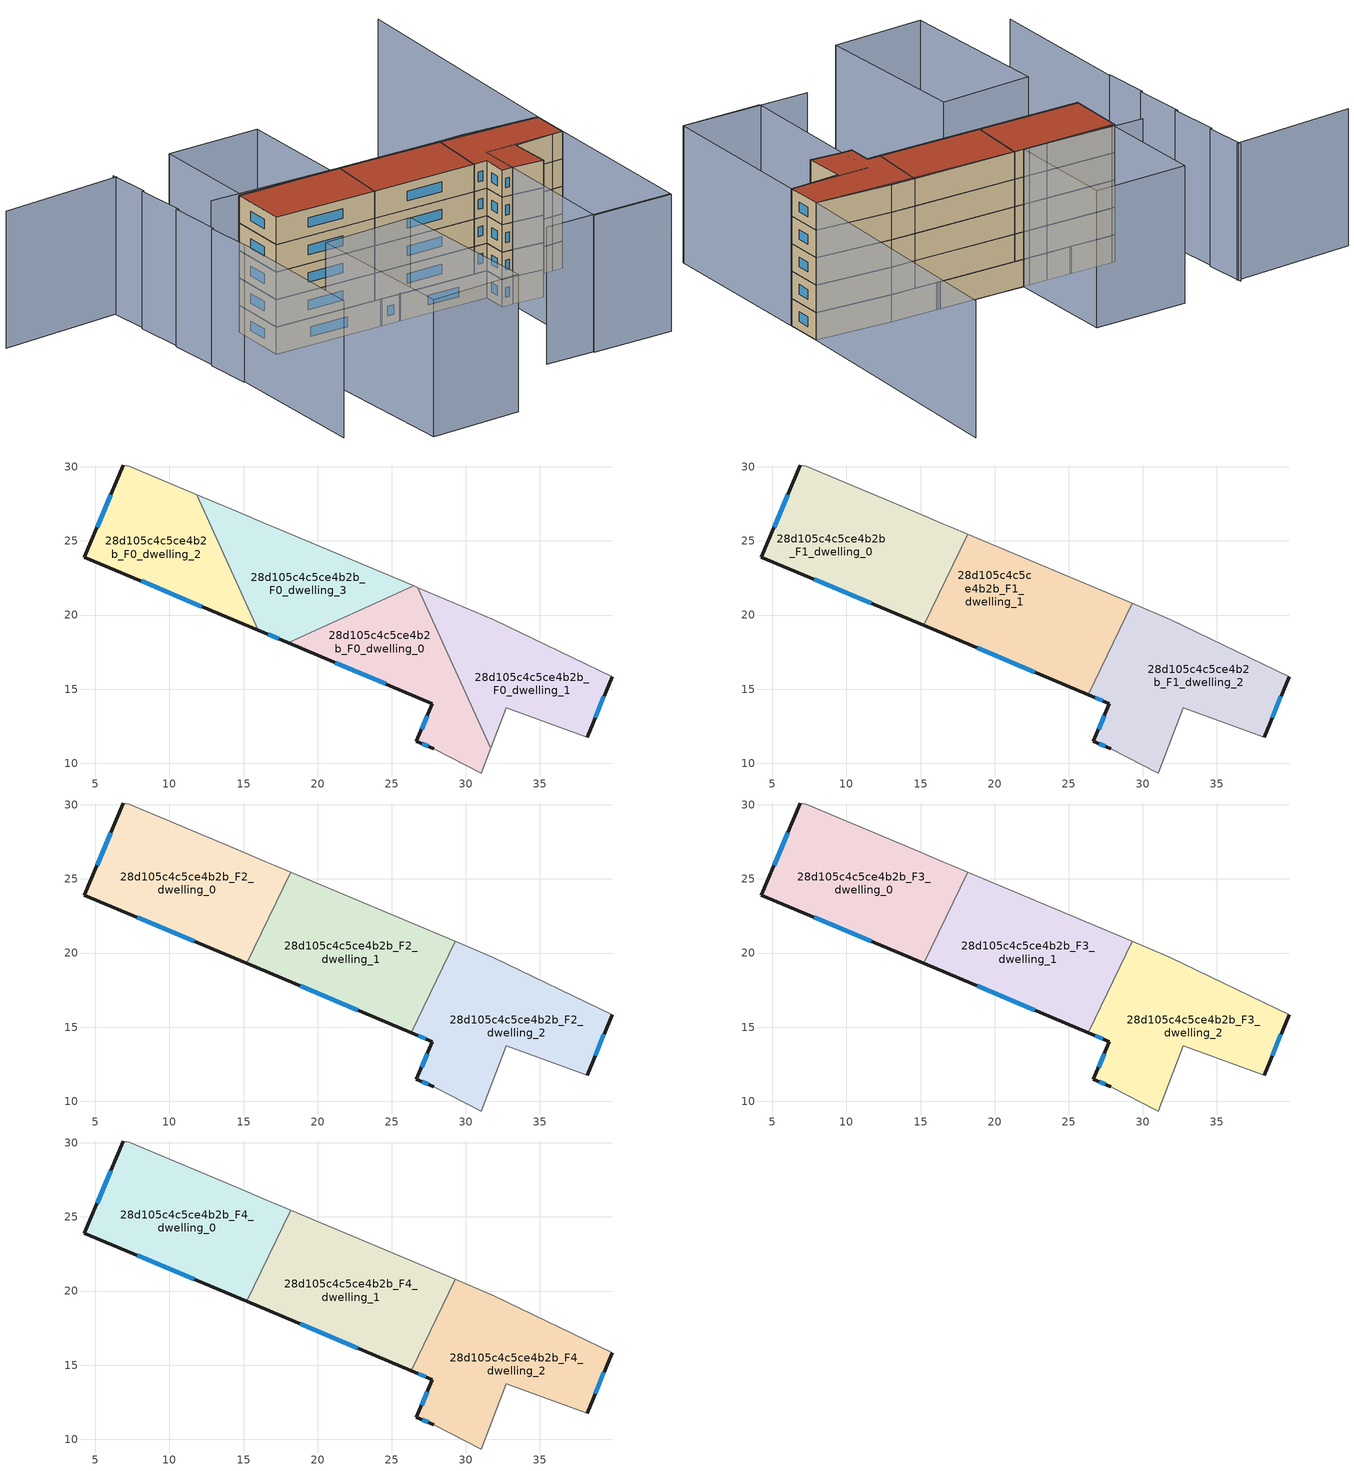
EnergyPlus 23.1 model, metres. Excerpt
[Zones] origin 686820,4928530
28d105c4c5ce4b2b_F0_dwelling_0
 floor ground (EU_floor_Construction): 31.04,9.34 31.68,11.02 26.75,21.85 26.48,21.96 18.03,18.11 27.75,14.02 26.67,11.47 27.85,10.98 z0
 wall outside (EU_wall_Construction): 27.85,10.98 26.67,11.47 27.75,14.02 18.03,18.11 z0:3
 wall to 28d105c4c5ce4b2b_F0_dwelling_3 (EU_wall_Construction): 18.03,18.11 26.48,21.96 z0:3
 wall adiabatic (EU_wall_Construction): 26.48,21.96 26.75,21.85 / 31.68,11.02 31.04,9.34 27.85,10.98 z0:3
 wall to 28d105c4c5ce4b2b_F0_dwelling_1 (EU_wall_Construction): 26.75,21.85 31.68,11.02 z0:3
 window (EU_Window_Construction): 27.02,12.3 27.4,13.19 / 24.59,15.35 21.19,16.78 / 27.46,11.14 27.05,11.31 z0.98:2.02
28d105c4c5ce4b2b_F0_dwelling_1
 floor ground (EU_floor_Construction): 38.18,11.75 39.87,15.84 31.9,19.68 26.75,21.85 31.68,11.02 32.73,13.75 36.98,12.2 z0
 wall outside (EU_wall_Construction): 39.87,15.84 38.18,11.75 z0:3
 wall adiabatic (EU_wall_Construction): 26.75,21.85 31.9,19.68 39.87,15.84 / 38.18,11.75 36.98,12.2 32.73,13.75 31.68,11.02 z0:3
 window (EU_Window_Construction): 39.32,14.51 38.73,13.08 z0.98:2.02
28d105c4c5ce4b2b_F0_dwelling_2
 floor ground (EU_floor_Construction): 16.01,18.97 11.85,28.11 7.3,30.02 6.88,30.12 4.27,23.91 z0
 wall outside (EU_wall_Construction): 16.01,18.97 4.27,23.91 6.88,30.12 z0:3
 wall to 28d105c4c5ce4b2b_F0_dwelling_3 (EU_wall_Construction): 11.85,28.11 16.01,18.97 z0:3
 wall adiabatic (EU_wall_Construction): 6.88,30.12 7.3,30.02 11.85,28.11 z0:3
 window (EU_Window_Construction): 12.19,20.58 8.09,22.3 / 5.12,25.93 6.03,28.1 z0.98:2.02
28d105c4c5ce4b2b_F0_dwelling_3
 floor ground (EU_floor_Construction): 26.48,21.96 17.09,25.91 16.56,26.13 14.6,26.95 11.85,28.11 16.01,18.97 18.03,18.11 z0
 wall outside (EU_wall_Construction): 18.03,18.11 16.01,18.97 z0:3
 wall adiabatic (EU_wall_Construction): 11.85,28.11 14.6,26.95 16.56,26.13 17.09,25.91 26.48,21.96 z0:3
 window (EU_Window_Construction): 17.38,18.39 16.67,18.69 z0.98:2.02
28d105c4c5ce4b2b_F1_dwelling_0
 floor to 28d105c4c5ce4b2b_F0_dwelling_2 (EU_floor_Construction): 15.23,19.3 15.55,19.97 11.85,28.11 7.3,30.02 6.88,30.12 4.27,23.91 z3
 floor to 28d105c4c5ce4b2b_F0_dwelling_3 (EU_floor_Construction): 15.55,19.97 18.19,25.45 17.09,25.91 16.56,26.13 14.6,26.95 11.85,28.11 z3
 wall outside (EU_wall_Construction): 15.23,19.3 4.27,23.91 6.88,30.12 z3:6
 wall adiabatic (EU_wall_Construction): 6.88,30.12 7.3,30.02 14.6,26.95 16.56,26.13 17.09,25.91 18.19,25.45 z3:6
 wall to 28d105c4c5ce4b2b_F1_dwelling_1 (EU_wall_Construction): 18.19,25.45 15.23,19.3 z3:6
 window (EU_Window_Construction): 11.66,20.8 7.83,22.41 / 5.12,25.93 6.03,28.1 z3.98:5.02
28d105c4c5ce4b2b_F1_dwelling_1
 floor to 28d105c4c5ce4b2b_F0_dwelling_0 (EU_floor_Construction): 26.32,14.62 28.23,18.59 26.75,21.85 26.48,21.96 18.03,18.11 z3
 floor to 28d105c4c5ce4b2b_F0_dwelling_3 (EU_floor_Construction): 26.48,21.96 18.19,25.45 15.55,19.97 16.01,18.97 18.03,18.11 z3
 floor to 28d105c4c5ce4b2b_F0_dwelling_1 (EU_floor_Construction): 28.23,18.59 29.29,20.78 26.75,21.85 z3
 floor to 28d105c4c5ce4b2b_F0_dwelling_2 (EU_floor_Construction): 16.01,18.97 15.55,19.97 15.23,19.3 z3
 wall outside (EU_wall_Construction): 26.32,14.62 15.23,19.3 z3:6
 wall to 28d105c4c5ce4b2b_F1_dwelling_2 (EU_wall_Construction): 29.29,20.78 26.32,14.62 z3:6
 wall adiabatic (EU_wall_Construction): 18.19,25.45 29.29,20.78 z3:6
 window (EU_Window_Construction): 22.71,16.14 18.84,17.78 z3.98:5.02
28d105c4c5ce4b2b_F1_dwelling_2
 floor to 28d105c4c5ce4b2b_F0_dwelling_1 (EU_floor_Construction): 38.18,11.75 39.87,15.84 31.9,19.68 29.29,20.78 28.23,18.59 31.68,11.02 32.73,13.75 36.98,12.2 z3
 floor to 28d105c4c5ce4b2b_F0_dwelling_0 (EU_floor_Construction): 31.04,9.34 31.68,11.02 28.23,18.59 26.32,14.62 27.75,14.02 26.67,11.47 27.85,10.98 z3
 wall outside (EU_wall_Construction): 27.85,10.98 26.67,11.47 27.75,14.02 26.32,14.62 / 39.87,15.84 38.18,11.75 z3:6
 wall adiabatic (EU_wall_Construction): 29.29,20.78 31.9,19.68 39.87,15.84 / 38.18,11.75 36.98,12.2 32.73,13.75 31.04,9.34 27.85,10.98 z3:6
 window (EU_Window_Construction): 27.46,11.14 27.05,11.31 / 27.02,12.3 27.4,13.19 / 27.28,14.22 26.79,14.43 / 39.32,14.51 38.73,13.08 z3.98:5.02
28d105c4c5ce4b2b_F2_dwelling_0
 floor to 28d105c4c5ce4b2b_F1_dwelling_0 (EU_floor_Construction): 15.23,19.3 18.19,25.45 17.09,25.91 16.56,26.13 14.6,26.95 7.3,30.02 6.88,30.12 4.27,23.91 z6
 wall outside (EU_wall_Construction): 15.23,19.3 4.27,23.91 6.88,30.12 z6:9
 wall adiabatic (EU_wall_Construction): 6.88,30.12 7.3,30.02 14.6,26.95 16.56,26.13 17.09,25.91 18.19,25.45 z6:9
 wall to 28d105c4c5ce4b2b_F2_dwelling_1 (EU_wall_Construction): 18.19,25.45 15.23,19.3 z6:9
 window (EU_Window_Construction): 11.66,20.8 7.83,22.41 / 5.12,25.93 6.03,28.1 z6.98:8.02
28d105c4c5ce4b2b_F2_dwelling_1
 floor to 28d105c4c5ce4b2b_F1_dwelling_1 (EU_floor_Construction): 26.32,14.62 29.29,20.78 18.19,25.45 15.23,19.3 z6
 wall outside (EU_wall_Construction): 26.32,14.62 15.23,19.3 z6:9
 wall to 28d105c4c5ce4b2b_F2_dwelling_2 (EU_wall_Construction): 29.29,20.78 26.32,14.62 z6:9
 wall adiabatic (EU_wall_Construction): 18.19,25.45 29.29,20.78 z6:9
 window (EU_Window_Construction): 22.71,16.14 18.84,17.78 z6.98:8.02
28d105c4c5ce4b2b_F2_dwelling_2
 floor to 28d105c4c5ce4b2b_F1_dwelling_2 (EU_floor_Construction): 38.18,11.75 39.87,15.84 31.9,19.68 29.29,20.78 26.32,14.62 27.75,14.02 26.67,11.47 27.85,10.98 31.04,9.34 32.73,13.75 36.98,12.2 z6
 wall outside (EU_wall_Construction): 27.85,10.98 26.67,11.47 27.75,14.02 26.32,14.62 / 39.87,15.84 38.18,11.75 z6:9
 wall adiabatic (EU_wall_Construction): 29.29,20.78 31.9,19.68 39.87,15.84 / 38.18,11.75 36.98,12.2 32.73,13.75 31.04,9.34 27.85,10.98 z6:9
 window (EU_Window_Construction): 27.46,11.14 27.05,11.31 / 27.02,12.3 27.4,13.19 / 27.28,14.22 26.79,14.43 / 39.32,14.51 38.73,13.08 z6.98:8.02
28d105c4c5ce4b2b_F3_dwelling_0
 floor to 28d105c4c5ce4b2b_F2_dwelling_0 (EU_floor_Construction): 15.23,19.3 18.19,25.45 17.09,25.91 16.56,26.13 14.6,26.95 7.3,30.02 6.88,30.12 4.27,23.91 z9
 wall outside (EU_wall_Construction): 15.23,19.3 4.27,23.91 6.88,30.12 z9:12
 wall adiabatic (EU_wall_Construction): 6.88,30.12 7.3,30.02 14.6,26.95 16.56,26.13 17.09,25.91 18.19,25.45 z9:12
 wall to 28d105c4c5ce4b2b_F3_dwelling_1 (EU_wall_Construction): 18.19,25.45 15.23,19.3 z9:12
 window (EU_Window_Construction): 11.66,20.8 7.83,22.41 / 5.12,25.93 6.03,28.1 z9.98:11.02
28d105c4c5ce4b2b_F3_dwelling_1
 floor to 28d105c4c5ce4b2b_F2_dwelling_1 (EU_floor_Construction): 26.32,14.62 29.29,20.78 18.19,25.45 15.23,19.3 z9
 wall outside (EU_wall_Construction): 26.32,14.62 15.23,19.3 z9:12
 wall to 28d105c4c5ce4b2b_F3_dwelling_2 (EU_wall_Construction): 29.29,20.78 26.32,14.62 z9:12
 wall adiabatic (EU_wall_Construction): 18.19,25.45 29.29,20.78 z9:12
 window (EU_Window_Construction): 22.71,16.14 18.84,17.78 z9.98:11.02
28d105c4c5ce4b2b_F3_dwelling_2
 floor to 28d105c4c5ce4b2b_F2_dwelling_2 (EU_floor_Construction): 38.18,11.75 39.87,15.84 31.9,19.68 29.29,20.78 26.32,14.62 27.75,14.02 26.67,11.47 27.85,10.98 31.04,9.34 32.73,13.75 36.98,12.2 z9
 wall outside (EU_wall_Construction): 27.85,10.98 26.67,11.47 27.75,14.02 26.32,14.62 / 39.87,15.84 38.18,11.75 z9:12
 wall adiabatic (EU_wall_Construction): 29.29,20.78 31.9,19.68 39.87,15.84 / 38.18,11.75 36.98,12.2 32.73,13.75 31.04,9.34 27.85,10.98 z9:12
 window (EU_Window_Construction): 27.46,11.14 27.05,11.31 / 27.02,12.3 27.4,13.19 / 27.28,14.22 26.79,14.43 / 39.32,14.51 38.73,13.08 z9.98:11.02
28d105c4c5ce4b2b_F4_dwelling_0
 floor to 28d105c4c5ce4b2b_F3_dwelling_0 (EU_floor_Construction): 15.23,19.3 18.19,25.45 17.09,25.91 16.56,26.13 14.6,26.95 7.3,30.02 6.88,30.12 4.27,23.91 z12
 wall outside (EU_wall_Construction): 15.23,19.3 4.27,23.91 6.88,30.12 z12:15
 wall adiabatic (EU_wall_Construction): 6.88,30.12 7.3,30.02 14.6,26.95 16.56,26.13 17.09,25.91 18.19,25.45 z12:15
 wall to 28d105c4c5ce4b2b_F4_dwelling_1 (EU_wall_Construction): 18.19,25.45 15.23,19.3 z12:15
 window (EU_Window_Construction): 11.66,20.8 7.83,22.41 / 5.12,25.93 6.03,28.1 z12.98:14.02
 roof outside (EU_roof_Construction): 16.56,26.13 17.09,25.91 18.19,25.45 15.23,19.3 4.27,23.91 6.88,30.12 7.3,30.02 14.6,26.95 z15
28d105c4c5ce4b2b_F4_dwelling_1
 floor to 28d105c4c5ce4b2b_F3_dwelling_1 (EU_floor_Construction): 26.32,14.62 29.29,20.78 18.19,25.45 15.23,19.3 z12
 wall outside (EU_wall_Construction): 26.32,14.62 15.23,19.3 z12:15
 wall to 28d105c4c5ce4b2b_F4_dwelling_2 (EU_wall_Construction): 29.29,20.78 26.32,14.62 z12:15
 wall adiabatic (EU_wall_Construction): 18.19,25.45 29.29,20.78 z12:15
 window (EU_Window_Construction): 22.71,16.14 18.84,17.78 z12.98:14.02
 roof outside (EU_roof_Construction): 29.29,20.78 26.32,14.62 15.23,19.3 18.19,25.45 z15
28d105c4c5ce4b2b_F4_dwelling_2
 floor to 28d105c4c5ce4b2b_F3_dwelling_2 (EU_floor_Construction): 38.18,11.75 39.87,15.84 31.9,19.68 29.29,20.78 26.32,14.62 27.75,14.02 26.67,11.47 27.85,10.98 31.04,9.34 32.73,13.75 36.98,12.2 z12
 wall outside (EU_wall_Construction): 27.85,10.98 26.67,11.47 27.75,14.02 26.32,14.62 / 39.87,15.84 38.18,11.75 z12:15
 wall adiabatic (EU_wall_Construction): 29.29,20.78 31.9,19.68 39.87,15.84 / 38.18,11.75 36.98,12.2 32.73,13.75 31.04,9.34 27.85,10.98 z12:15
 window (EU_Window_Construction): 27.46,11.14 27.05,11.31 / 27.02,12.3 27.4,13.19 / 27.28,14.22 26.79,14.43 / 39.32,14.51 38.73,13.08 z12.98:14.02
 roof outside (EU_roof_Construction): 39.87,15.84 38.18,11.75 36.98,12.2 32.73,13.75 31.04,9.34 27.85,10.98 26.67,11.47 27.75,14.02 26.32,14.62 29.29,20.78 31.9,19.68 z15
shading: 17.05,-0.14 30.88,-5.92 / 51.76,42.75 39.87,15.84 / 39.87,15.84 4.15,31.63 / 4.09,42.95 -9.24,47.49 / -3.25,22.81 -9.66,6.73 / -1.65,27.8 -3.29,22.8 / 0.43,33.42 -1.45,27.72 / 2.4,38.76 0.61,33.22 / 4.08,43.33 2.59,38.7 / 38.18,11.75 30.84,-6.02 / 30.84,-6.02 22.21,-2.45 / 22.21,-2.45 29.55,15.32 / 29.55,15.32 38.18,11.75 / 11.6,12.63 5.52,-4.29 / 5.52,-4.29 -4.51,-0.69 / -4.51,-0.69 1.57,16.23 / 1.57,16.23 11.6,12.63 / 21.82,37.69 17.16,25.88 / 17.16,25.88 7.12,29.84 / 7.12,29.84 11.77,41.65 / 11.77,41.65 21.82,37.69 z0:15
[Building]
EU S2 Campaign: North Axis=0; Terrain=City; Solar Distribution=FullExterior
[Site:Location]
Bologna: Latitude=44.5; Longitude=11.25; Time Zone=1; Elevation=37
[SizingPeriod:WeatherFileDays]
AnnualSizingPeriod: Begin Month=1; Begin Day of Month=1; End Month=12; End Day of Month=31; Day of Week for Start Day=Monday; Use Weather File Daylight Saving Period=No; Use Weather File Rain and Snow Indicators=No
[MATERIAL]
EU_InternalMass_Material: Roughness=MediumRough; Thickness=0.1; Conductivity=1; Density=1800; Specific Heat=900; Thermal Absorptance=0.9; Solar Absorptance=0.7; Visible Absorptance=0.7
[MATERIAL:NOMASS] Roughness=MediumRough; Thermal Absorptance=0.9; Solar Absorptance=0.7; Visible Absorptance=0.7
Name | Thermal Resistance
EU_wall_NoMass | 0.905828
EU_roof_NoMass | 0.37593
EU_floor_NoMass | 0.67114
[WINDOWMATERIAL:SIMPLEGLAZINGSYSTEM]
EU_Window_SimpleGlazing: UFactor=4.52486; Solar Heat Gain Coefficient=0.85; Visible Transmittance=0.85
[CONSTRUCTION]
EU_wall_Construction: EU_wall_NoMass
EU_roof_Construction: EU_roof_NoMass
EU_floor_Construction: EU_floor_NoMass
EU_InternalMass_Construction: EU_InternalMass_Material
EU_Window_Construction: EU_Window_SimpleGlazing
[ZONE] Type=1; Multiplier=1; Ceiling Height=autocalculate; Floor Area=autocalculate; Part of Total Floor Area=Yes
Name | Volume
28d105c4c5ce4b2b_F0_dwelling_0 | 184.881
28d105c4c5ce4b2b_F1_dwelling_0; 28d105c4c5ce4b2b_F2_dwelling_0; 28d105c4c5ce4b2b_F3_dwelling_0; 28d105c4c5ce4b2b_F4_dwelling_0 | 246.51
28d105c4c5ce4b2b_F0_dwelling_1 | 184.887
28d105c4c5ce4b2b_F1_dwelling_1; 28d105c4c5ce4b2b_F2_dwelling_1; 28d105c4c5ce4b2b_F3_dwelling_1; 28d105c4c5ce4b2b_F4_dwelling_1; 28d105c4c5ce4b2b_F1_dwelling_2; 28d105c4c5ce4b2b_F2_dwelling_2; 28d105c4c5ce4b2b_F3_dwelling_2; 28d105c4c5ce4b2b_F4_dwelling_2 | 246.505
28d105c4c5ce4b2b_F0_dwelling_2 | 184.883
28d105c4c5ce4b2b_F0_dwelling_3 | 184.868
[INTERNALMASS] Construction=EU_InternalMass_Construction
Name | Zone or ZoneList | Surface Area
28d105c4c5ce4b2b_F0_dwelling_0_EU_InternalMass | 28d105c4c5ce4b2b_F0_dwelling_0 | 61.627
28d105c4c5ce4b2b_F0_dwelling_1_EU_InternalMass | 28d105c4c5ce4b2b_F0_dwelling_1 | 61.6288
28d105c4c5ce4b2b_F0_dwelling_2_EU_InternalMass | 28d105c4c5ce4b2b_F0_dwelling_2 | 61.6278
28d105c4c5ce4b2b_F0_dwelling_3_EU_InternalMass | 28d105c4c5ce4b2b_F0_dwelling_3 | 61.6227
28d105c4c5ce4b2b_F1_dwelling_0_EU_InternalMass | 28d105c4c5ce4b2b_F1_dwelling_0 | 82.1699
28d105c4c5ce4b2b_F1_dwelling_1_EU_InternalMass | 28d105c4c5ce4b2b_F1_dwelling_1 | 82.1682
28d105c4c5ce4b2b_F1_dwelling_2_EU_InternalMass | 28d105c4c5ce4b2b_F1_dwelling_2 | 82.1682
28d105c4c5ce4b2b_F2_dwelling_0_EU_InternalMass | 28d105c4c5ce4b2b_F2_dwelling_0 | 82.1699
28d105c4c5ce4b2b_F2_dwelling_1_EU_InternalMass | 28d105c4c5ce4b2b_F2_dwelling_1 | 82.1682
28d105c4c5ce4b2b_F2_dwelling_2_EU_InternalMass | 28d105c4c5ce4b2b_F2_dwelling_2 | 82.1682
28d105c4c5ce4b2b_F3_dwelling_0_EU_InternalMass | 28d105c4c5ce4b2b_F3_dwelling_0 | 82.1699
28d105c4c5ce4b2b_F3_dwelling_1_EU_InternalMass | 28d105c4c5ce4b2b_F3_dwelling_1 | 82.1682
28d105c4c5ce4b2b_F3_dwelling_2_EU_InternalMass | 28d105c4c5ce4b2b_F3_dwelling_2 | 82.1682
28d105c4c5ce4b2b_F4_dwelling_0_EU_InternalMass | 28d105c4c5ce4b2b_F4_dwelling_0 | 82.1699
28d105c4c5ce4b2b_F4_dwelling_1_EU_InternalMass | 28d105c4c5ce4b2b_F4_dwelling_1 | 82.1682
28d105c4c5ce4b2b_F4_dwelling_2_EU_InternalMass | 28d105c4c5ce4b2b_F4_dwelling_2 | 82.1682
[OTHEREQUIPMENT] Fuel Type=Electricity; Design Level Calculation Method=Watts/Area; Power per Zone Floor Area=1; Fraction Latent=0; Fraction Radiant=0; Fraction Lost=0; Carbon Dioxide Generation Rate=0; EndUse Subcategory=EU_Step8_InternalGains
Name | Zone or ZoneList or Space or SpaceList | Schedule
EU_Step8_InternalGain_28d105c4c5ce4b2b_F0_dwelling_0_f000 | 28d105c4c5ce4b2b_F0_dwelling_0 | EU_Step8_GainSchedule_28d105c4c5ce4b2b_F0_dwelling_0_f000
EU_Step8_InternalGain_28d105c4c5ce4b2b_F0_dwelling_1_f000 | 28d105c4c5ce4b2b_F0_dwelling_1 | EU_Step8_GainSchedule_28d105c4c5ce4b2b_F0_dwelling_1_f000
EU_Step8_InternalGain_28d105c4c5ce4b2b_F0_dwelling_2_f000 | 28d105c4c5ce4b2b_F0_dwelling_2 | EU_Step8_GainSchedule_28d105c4c5ce4b2b_F0_dwelling_2_f000
EU_Step8_InternalGain_28d105c4c5ce4b2b_F0_dwelling_3_f000 | 28d105c4c5ce4b2b_F0_dwelling_3 | EU_Step8_GainSchedule_28d105c4c5ce4b2b_F0_dwelling_3_f000
EU_Step8_InternalGain_28d105c4c5ce4b2b_F1_dwelling_0_f000 | 28d105c4c5ce4b2b_F1_dwelling_0 | EU_Step8_GainSchedule_28d105c4c5ce4b2b_F1_dwelling_0_f000
EU_Step8_InternalGain_28d105c4c5ce4b2b_F1_dwelling_1_f000 | 28d105c4c5ce4b2b_F1_dwelling_1 | EU_Step8_GainSchedule_28d105c4c5ce4b2b_F1_dwelling_1_f000
EU_Step8_InternalGain_28d105c4c5ce4b2b_F1_dwelling_2_f000 | 28d105c4c5ce4b2b_F1_dwelling_2 | EU_Step8_GainSchedule_28d105c4c5ce4b2b_F1_dwelling_2_f000
EU_Step8_InternalGain_28d105c4c5ce4b2b_F2_dwelling_0_f000 | 28d105c4c5ce4b2b_F2_dwelling_0 | EU_Step8_GainSchedule_28d105c4c5ce4b2b_F2_dwelling_0_f000
EU_Step8_InternalGain_28d105c4c5ce4b2b_F2_dwelling_1_f000 | 28d105c4c5ce4b2b_F2_dwelling_1 | EU_Step8_GainSchedule_28d105c4c5ce4b2b_F2_dwelling_1_f000
EU_Step8_InternalGain_28d105c4c5ce4b2b_F2_dwelling_2_f000 | 28d105c4c5ce4b2b_F2_dwelling_2 | EU_Step8_GainSchedule_28d105c4c5ce4b2b_F2_dwelling_2_f000
EU_Step8_InternalGain_28d105c4c5ce4b2b_F3_dwelling_0_f000 | 28d105c4c5ce4b2b_F3_dwelling_0 | EU_Step8_GainSchedule_28d105c4c5ce4b2b_F3_dwelling_0_f000
EU_Step8_InternalGain_28d105c4c5ce4b2b_F3_dwelling_1_f000 | 28d105c4c5ce4b2b_F3_dwelling_1 | EU_Step8_GainSchedule_28d105c4c5ce4b2b_F3_dwelling_1_f000
EU_Step8_InternalGain_28d105c4c5ce4b2b_F3_dwelling_2_f000 | 28d105c4c5ce4b2b_F3_dwelling_2 | EU_Step8_GainSchedule_28d105c4c5ce4b2b_F3_dwelling_2_f000
EU_Step8_InternalGain_28d105c4c5ce4b2b_F4_dwelling_0_f000 | 28d105c4c5ce4b2b_F4_dwelling_0 | EU_Step8_GainSchedule_28d105c4c5ce4b2b_F4_dwelling_0_f000
EU_Step8_InternalGain_28d105c4c5ce4b2b_F4_dwelling_1_f000 | 28d105c4c5ce4b2b_F4_dwelling_1 | EU_Step8_GainSchedule_28d105c4c5ce4b2b_F4_dwelling_1_f000
EU_Step8_InternalGain_28d105c4c5ce4b2b_F4_dwelling_2_f000 | 28d105c4c5ce4b2b_F4_dwelling_2 | EU_Step8_GainSchedule_28d105c4c5ce4b2b_F4_dwelling_2_f000
[ZONEVENTILATION:DESIGNFLOWRATE] Schedule=EU_AlwaysOn; Design Flow Rate Calculation Method=AirChanges/Hour; Air Changes per Hour=0.73129; Ventilation Type=Natural; Fan Pressure Rise=0; Fan Total Efficiency=1; Constant Term Coefficient=1; Temperature Term Coefficient=0; Velocity Term Coefficient=0; Velocity Squared Term Coefficient=0; Minimum Indoor Temperature=-100; Maximum Indoor Temperature=100; Delta Temperature=-100; Minimum Outdoor Temperature=-100; Maximum Outdoor Temperature=100; Maximum Wind Speed=40
Name | Zone or ZoneList or Space or SpaceList
EU_ConstantAir_28d105c4c5ce4b2b_F0_dwelling_0 | 28d105c4c5ce4b2b_F0_dwelling_0
EU_ConstantAir_28d105c4c5ce4b2b_F0_dwelling_1 | 28d105c4c5ce4b2b_F0_dwelling_1
EU_ConstantAir_28d105c4c5ce4b2b_F0_dwelling_2 | 28d105c4c5ce4b2b_F0_dwelling_2
EU_ConstantAir_28d105c4c5ce4b2b_F0_dwelling_3 | 28d105c4c5ce4b2b_F0_dwelling_3
EU_ConstantAir_28d105c4c5ce4b2b_F1_dwelling_0 | 28d105c4c5ce4b2b_F1_dwelling_0
EU_ConstantAir_28d105c4c5ce4b2b_F1_dwelling_1 | 28d105c4c5ce4b2b_F1_dwelling_1
EU_ConstantAir_28d105c4c5ce4b2b_F1_dwelling_2 | 28d105c4c5ce4b2b_F1_dwelling_2
EU_ConstantAir_28d105c4c5ce4b2b_F2_dwelling_0 | 28d105c4c5ce4b2b_F2_dwelling_0
EU_ConstantAir_28d105c4c5ce4b2b_F2_dwelling_1 | 28d105c4c5ce4b2b_F2_dwelling_1
EU_ConstantAir_28d105c4c5ce4b2b_F2_dwelling_2 | 28d105c4c5ce4b2b_F2_dwelling_2
EU_ConstantAir_28d105c4c5ce4b2b_F3_dwelling_0 | 28d105c4c5ce4b2b_F3_dwelling_0
EU_ConstantAir_28d105c4c5ce4b2b_F3_dwelling_1 | 28d105c4c5ce4b2b_F3_dwelling_1
EU_ConstantAir_28d105c4c5ce4b2b_F3_dwelling_2 | 28d105c4c5ce4b2b_F3_dwelling_2
EU_ConstantAir_28d105c4c5ce4b2b_F4_dwelling_0 | 28d105c4c5ce4b2b_F4_dwelling_0
EU_ConstantAir_28d105c4c5ce4b2b_F4_dwelling_1 | 28d105c4c5ce4b2b_F4_dwelling_1
EU_ConstantAir_28d105c4c5ce4b2b_F4_dwelling_2 | 28d105c4c5ce4b2b_F4_dwelling_2
[HVACTEMPLATE:THERMOSTAT] Constant Heating Setpoint=20; Constant Cooling Setpoint=50
EU_HeatOnly_28d105c4c5ce4b2b_F0_dwelling_0; EU_HeatOnly_28d105c4c5ce4b2b_F0_dwelling_1; EU_HeatOnly_28d105c4c5ce4b2b_F0_dwelling_2; EU_HeatOnly_28d105c4c5ce4b2b_F0_dwelling_3; EU_HeatOnly_28d105c4c5ce4b2b_F1_dwelling_0; EU_HeatOnly_28d105c4c5ce4b2b_F1_dwelling_1; EU_HeatOnly_28d105c4c5ce4b2b_F1_dwelling_2; EU_HeatOnly_28d105c4c5ce4b2b_F2_dwelling_0; EU_HeatOnly_28d105c4c5ce4b2b_F2_dwelling_1; EU_HeatOnly_28d105c4c5ce4b2b_F2_dwelling_2; EU_HeatOnly_28d105c4c5ce4b2b_F3_dwelling_0; EU_HeatOnly_28d105c4c5ce4b2b_F3_dwelling_1; EU_HeatOnly_28d105c4c5ce4b2b_F3_dwelling_2; EU_HeatOnly_28d105c4c5ce4b2b_F4_dwelling_0; EU_HeatOnly_28d105c4c5ce4b2b_F4_dwelling_1; EU_HeatOnly_28d105c4c5ce4b2b_F4_dwelling_2
[HVACTEMPLATE:ZONE:IDEALLOADSAIRSYSTEM] System Availability Schedule=EU_AlwaysOn; Maximum Heating Supply Air Temperature=50; Minimum Cooling Supply Air Temperature=13; Maximum Heating Supply Air Humidity Ratio=0.0156; Minimum Cooling Supply Air Humidity Ratio=0.0077; Heating Limit=NoLimit; Cooling Limit=NoLimit; Heating Availability Schedule=EU_AlwaysOn; Cooling Availability Schedule=EU_CoolingOff; Dehumidification Control Type=ConstantSensibleHeatRatio; Cooling Sensible Heat Ratio=0.7; Dehumidification Setpoint=60; Humidification Control Type=None; Humidification Setpoint=30; Outdoor Air Method=None; Outdoor Air Flow Rate per Person=0.00944; Outdoor Air Flow Rate per Zone Floor Area=0; Outdoor Air Flow Rate per Zone=0; Demand Controlled Ventilation Type=None; Outdoor Air Economizer Type=NoEconomizer; Heat Recovery Type=None; Sensible Heat Recovery Effectiveness=0.7; Latent Heat Recovery Effectiveness=0.65
Name | Template Thermostat
28d105c4c5ce4b2b_F0_dwelling_0 | EU_HeatOnly_28d105c4c5ce4b2b_F0_dwelling_0
28d105c4c5ce4b2b_F0_dwelling_1 | EU_HeatOnly_28d105c4c5ce4b2b_F0_dwelling_1
28d105c4c5ce4b2b_F0_dwelling_2 | EU_HeatOnly_28d105c4c5ce4b2b_F0_dwelling_2
28d105c4c5ce4b2b_F0_dwelling_3 | EU_HeatOnly_28d105c4c5ce4b2b_F0_dwelling_3
28d105c4c5ce4b2b_F1_dwelling_0 | EU_HeatOnly_28d105c4c5ce4b2b_F1_dwelling_0
28d105c4c5ce4b2b_F1_dwelling_1 | EU_HeatOnly_28d105c4c5ce4b2b_F1_dwelling_1
28d105c4c5ce4b2b_F1_dwelling_2 | EU_HeatOnly_28d105c4c5ce4b2b_F1_dwelling_2
28d105c4c5ce4b2b_F2_dwelling_0 | EU_HeatOnly_28d105c4c5ce4b2b_F2_dwelling_0
28d105c4c5ce4b2b_F2_dwelling_1 | EU_HeatOnly_28d105c4c5ce4b2b_F2_dwelling_1
28d105c4c5ce4b2b_F2_dwelling_2 | EU_HeatOnly_28d105c4c5ce4b2b_F2_dwelling_2
28d105c4c5ce4b2b_F3_dwelling_0 | EU_HeatOnly_28d105c4c5ce4b2b_F3_dwelling_0
28d105c4c5ce4b2b_F3_dwelling_1 | EU_HeatOnly_28d105c4c5ce4b2b_F3_dwelling_1
28d105c4c5ce4b2b_F3_dwelling_2 | EU_HeatOnly_28d105c4c5ce4b2b_F3_dwelling_2
28d105c4c5ce4b2b_F4_dwelling_0 | EU_HeatOnly_28d105c4c5ce4b2b_F4_dwelling_0
28d105c4c5ce4b2b_F4_dwelling_1 | EU_HeatOnly_28d105c4c5ce4b2b_F4_dwelling_1
28d105c4c5ce4b2b_F4_dwelling_2 | EU_HeatOnly_28d105c4c5ce4b2b_F4_dwelling_2
[SIZING:ZONE] Zone Cooling Design Supply Air Temperature Input Method=SupplyAirTemperature; Zone Cooling Design Supply Air Temperature=13; Zone Heating Design Supply Air Temperature Input Method=SupplyAirTemperature; Zone Heating Design Supply Air Temperature=50; Zone Cooling Design Supply Air Humidity Ratio=0.008; Zone Heating Design Supply Air Humidity Ratio=0.008; Cooling Design Air Flow Method=DesignDay; Cooling Design Air Flow Rate=0; Cooling Minimum Air Flow per Zone Floor Area=0.000762; Cooling Minimum Air Flow=0; Cooling Minimum Air Flow Fraction=0.2; Heating Design Air Flow Method=DesignDay; Heating Design Air Flow Rate=0; Heating Maximum Air Flow per Zone Floor Area=0.002032; Heating Maximum Air Flow=0.141576; Heating Maximum Air Flow Fraction=0.3; Account for Dedicated Outdoor Air System=No; Dedicated Outdoor Air System Control Strategy=NeutralSupplyAir; Dedicated Outdoor Air Low Setpoint Temperature for Design=autosize; Dedicated Outdoor Air High Setpoint Temperature for Design=autosize; Zone Load Sizing Method=Sensible Load Only No Latent Load; Zone Latent Cooling Design Supply Air Humidity Ratio Input Method=HumidityRatioDifference; Zone Cooling Design Supply Air Humidity Ratio Difference=0.005; Zone Latent Heating Design Supply Air Humidity Ratio Input Method=HumidityRatioDifference; Zone Humidification Design Supply Air Humidity Ratio Difference=0.005
28d105c4c5ce4b2b_F0_dwelling_0; 28d105c4c5ce4b2b_F0_dwelling_1; 28d105c4c5ce4b2b_F0_dwelling_2; 28d105c4c5ce4b2b_F0_dwelling_3; 28d105c4c5ce4b2b_F1_dwelling_0; 28d105c4c5ce4b2b_F1_dwelling_1; 28d105c4c5ce4b2b_F1_dwelling_2; 28d105c4c5ce4b2b_F2_dwelling_0; 28d105c4c5ce4b2b_F2_dwelling_1; 28d105c4c5ce4b2b_F2_dwelling_2; 28d105c4c5ce4b2b_F3_dwelling_0; 28d105c4c5ce4b2b_F3_dwelling_1; 28d105c4c5ce4b2b_F3_dwelling_2; 28d105c4c5ce4b2b_F4_dwelling_0; 28d105c4c5ce4b2b_F4_dwelling_1; 28d105c4c5ce4b2b_F4_dwelling_2
[SCHEDULE:CONSTANT]
Name | Hourly Value
EU_AlwaysOn | 1
EU_CoolingOff | 0
[SCHEDULE:FILE] Column Number=1; Rows to Skip at Top=0; Number of Hours of Data=8760; Column Separator=Comma; Interpolate to Timestep=No; Minutes per Item=60; Adjust Schedule for Daylight Savings=Yes
Name | File
EU_Step8_GainSchedule_28d105c4c5ce4b2b_F0_dwelling_0_f000 | ../../schedules/28d105c4c5ce4b2b/28d105c4c5ce4b2b_F0_dwelling_0_f000_gain.csv
EU_Step8_GainSchedule_28d105c4c5ce4b2b_F0_dwelling_1_f000 | ../../schedules/28d105c4c5ce4b2b/28d105c4c5ce4b2b_F0_dwelling_1_f000_gain.csv
EU_Step8_GainSchedule_28d105c4c5ce4b2b_F0_dwelling_2_f000 | ../../schedules/28d105c4c5ce4b2b/28d105c4c5ce4b2b_F0_dwelling_2_f000_gain.csv
EU_Step8_GainSchedule_28d105c4c5ce4b2b_F0_dwelling_3_f000 | ../../schedules/28d105c4c5ce4b2b/28d105c4c5ce4b2b_F0_dwelling_3_f000_gain.csv
EU_Step8_GainSchedule_28d105c4c5ce4b2b_F1_dwelling_0_f000 | ../../schedules/28d105c4c5ce4b2b/28d105c4c5ce4b2b_F1_dwelling_0_f000_gain.csv
EU_Step8_GainSchedule_28d105c4c5ce4b2b_F1_dwelling_1_f000 | ../../schedules/28d105c4c5ce4b2b/28d105c4c5ce4b2b_F1_dwelling_1_f000_gain.csv
EU_Step8_GainSchedule_28d105c4c5ce4b2b_F1_dwelling_2_f000 | ../../schedules/28d105c4c5ce4b2b/28d105c4c5ce4b2b_F1_dwelling_2_f000_gain.csv
EU_Step8_GainSchedule_28d105c4c5ce4b2b_F2_dwelling_0_f000 | ../../schedules/28d105c4c5ce4b2b/28d105c4c5ce4b2b_F2_dwelling_0_f000_gain.csv
EU_Step8_GainSchedule_28d105c4c5ce4b2b_F2_dwelling_1_f000 | ../../schedules/28d105c4c5ce4b2b/28d105c4c5ce4b2b_F2_dwelling_1_f000_gain.csv
EU_Step8_GainSchedule_28d105c4c5ce4b2b_F2_dwelling_2_f000 | ../../schedules/28d105c4c5ce4b2b/28d105c4c5ce4b2b_F2_dwelling_2_f000_gain.csv
EU_Step8_GainSchedule_28d105c4c5ce4b2b_F3_dwelling_0_f000 | ../../schedules/28d105c4c5ce4b2b/28d105c4c5ce4b2b_F3_dwelling_0_f000_gain.csv
EU_Step8_GainSchedule_28d105c4c5ce4b2b_F3_dwelling_1_f000 | ../../schedules/28d105c4c5ce4b2b/28d105c4c5ce4b2b_F3_dwelling_1_f000_gain.csv
EU_Step8_GainSchedule_28d105c4c5ce4b2b_F3_dwelling_2_f000 | ../../schedules/28d105c4c5ce4b2b/28d105c4c5ce4b2b_F3_dwelling_2_f000_gain.csv
EU_Step8_GainSchedule_28d105c4c5ce4b2b_F4_dwelling_0_f000 | ../../schedules/28d105c4c5ce4b2b/28d105c4c5ce4b2b_F4_dwelling_0_f000_gain.csv
EU_Step8_GainSchedule_28d105c4c5ce4b2b_F4_dwelling_1_f000 | ../../schedules/28d105c4c5ce4b2b/28d105c4c5ce4b2b_F4_dwelling_1_f000_gain.csv
EU_Step8_GainSchedule_28d105c4c5ce4b2b_F4_dwelling_2_f000 | ../../schedules/28d105c4c5ce4b2b/28d105c4c5ce4b2b_F4_dwelling_2_f000_gain.csv
